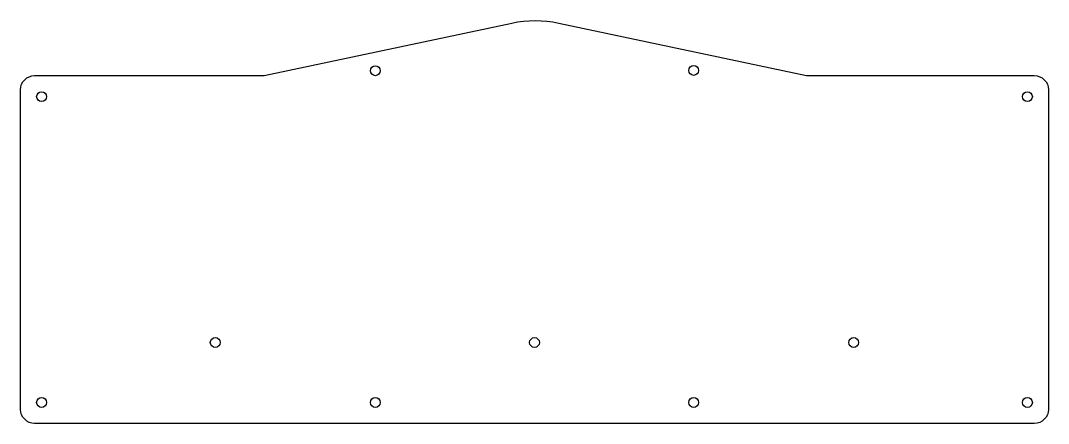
# Model space of a CAD drawing. Header units: millimetres. Extents: x 1814 to 2179, y 1760 to 1903.
import ezdxf

# ---------------------------------------------------------------- set-up
doc = ezdxf.new("R2010")
doc.units = ezdxf.units.MM

msp = doc.modelspace()

# ---------------------------------------------------------------- linework, layer by layer
msp.add_lwpolyline([(1819.26, 1759.82, -0.414214), (1814.26, 1764.82), (1814.26, 1878.16, -0.414214), (1819.26, 1883.16), (1900.53, 1883.16), (1988.31, 1901.81, -0.105104), (2004.95, 1901.81), (2092.73, 1883.16), (2173.5, 1883.16, -0.414214), (2178.5, 1878.16), (2178.5, 1764.82, -0.414214), (2173.5, 1759.82)], format="xyb", close=True)
at = {"linetype": 'Continuous'}
for centre in [(1939.98, 1884.89), (2052.78, 1885), (1821.71, 1875.71), (2171.05, 1875.7), (1996.38, 1788.52), (1821.72, 1767.26), (1939.98, 1767.26), (2052.78, 1767.26), (2171.05, 1767.26)]:
    msp.add_circle(centre, 1.75, dxfattribs=at)
for centre in [(1883.26, 1788.52), (2109.5, 1788.52)]:
    msp.add_circle(centre, 1.75)

doc.saveas('drawing.dxf')
